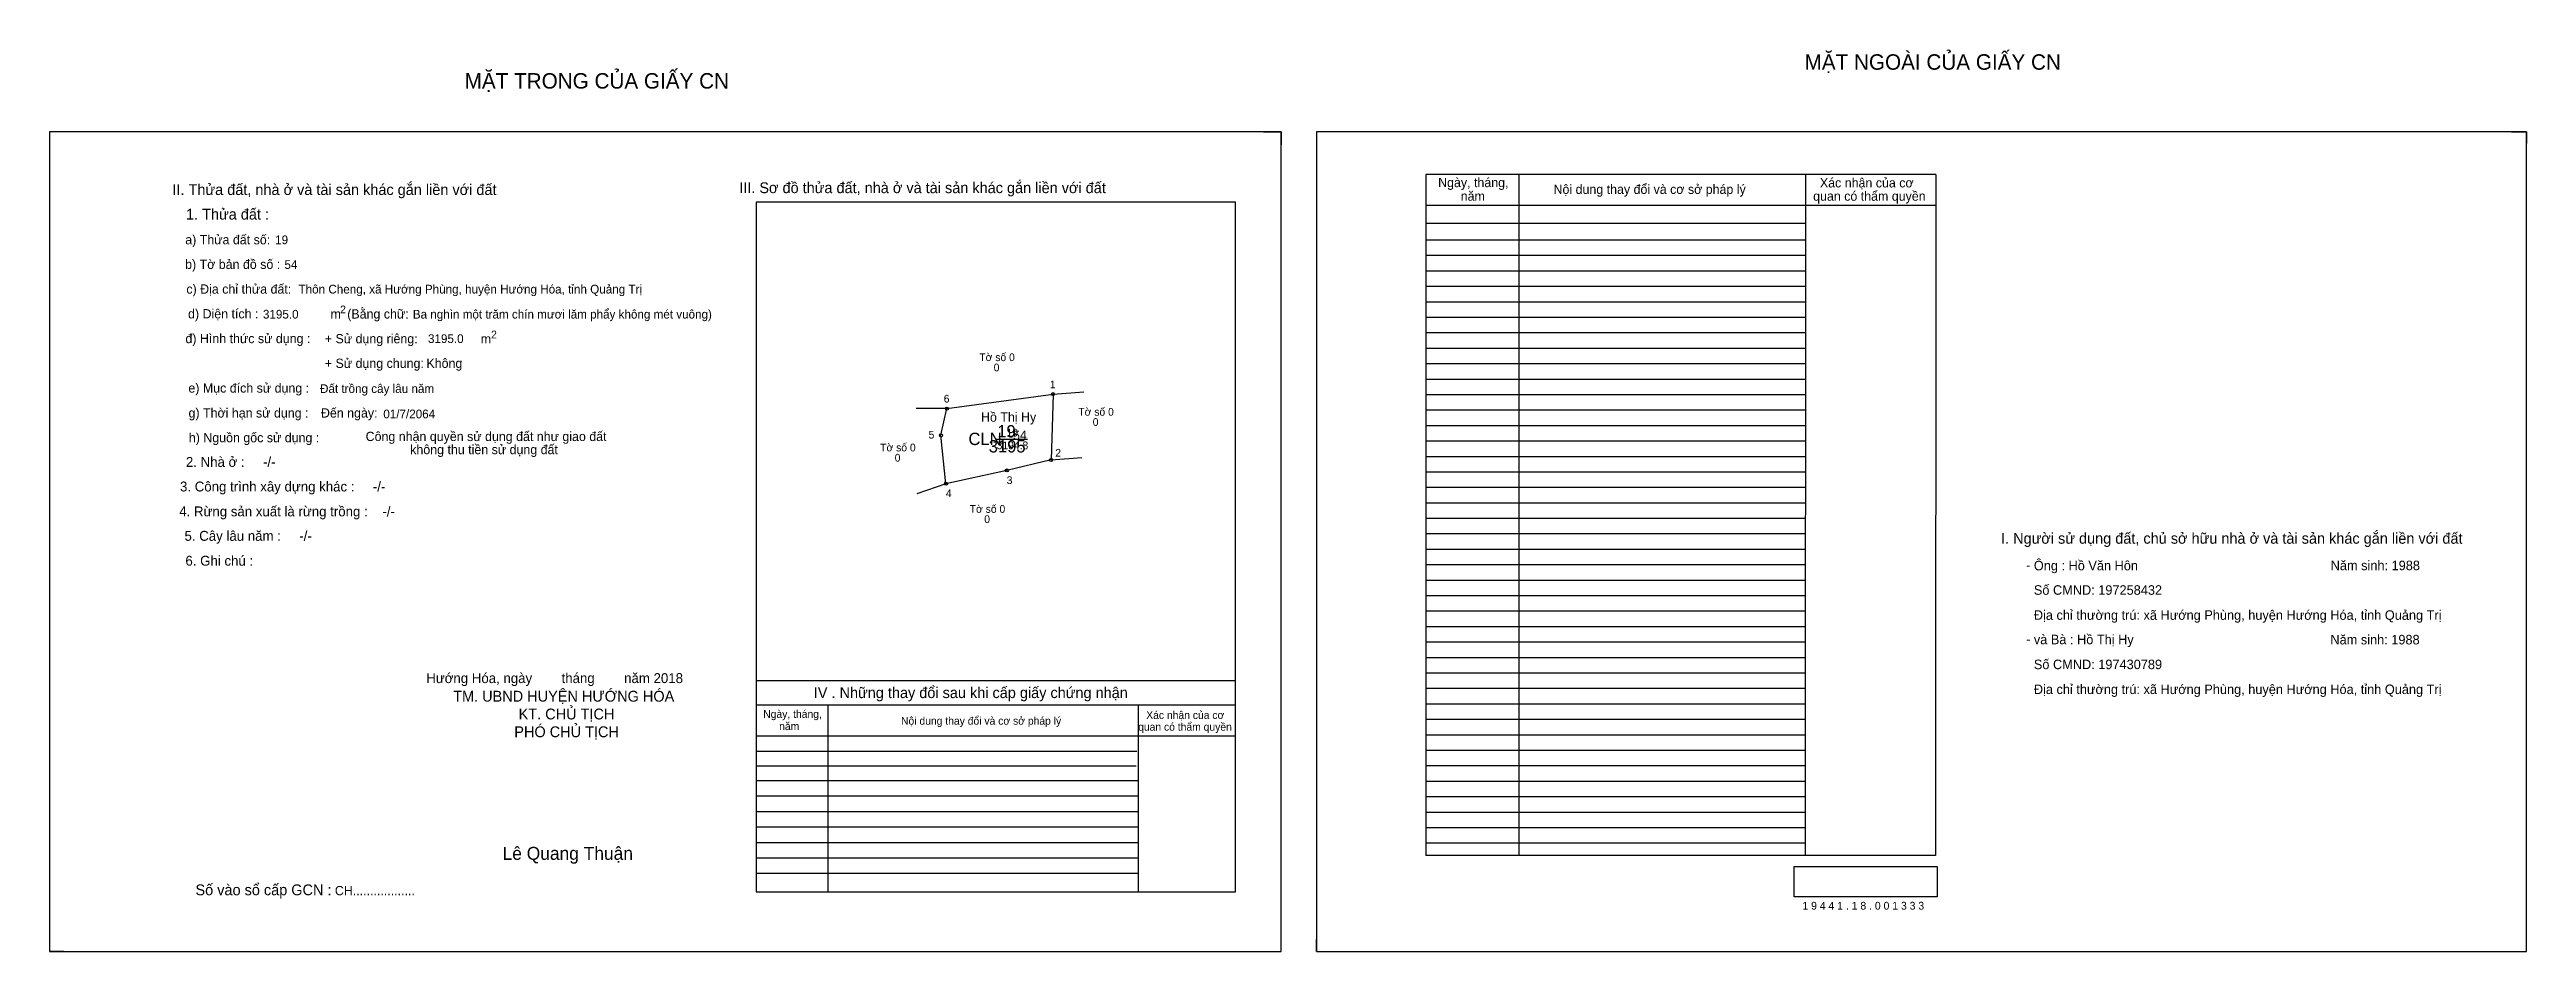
# Model space of a CAD drawing. Extents: x 530164 to 533671, y 1848554 to 1849137.
# Drawn here: x 532070 to 533671, y 1848554 to 1849137 of the extents above.
import ezdxf

# ---------------------------------------------------------------- set-up
doc = ezdxf.new("R2010")
doc.units = 0
for name, color, linetype in [('Default', 7, 'Continuous'), ('Level 10', 7, 'Continuous'), ('Level 11', 7, 'Continuous'), ('Level 13', 7, 'Continuous'), ('Level 2', 7, 'Continuous'), ('Level 27', 7, 'Continuous'), ('Level 3', 7, 'Continuous'), ('Level 36', 7, 'Continuous'), ('Level 4', 7, 'Continuous'), ('Level 5', 7, 'Continuous'), ('Level 55', 7, 'Continuous'), ('Level 6', 7, 'Continuous'), ('Level 7', 7, 'Continuous'), ('Level 8', 7, 'Continuous'), ('Level 9', 7, 'Continuous')]:
    doc.layers.add(name, color=color, linetype=linetype)

msp = doc.modelspace()

# ---------------------------------------------------------------- linework, layer by layer
at = {"layer": 'Level 10'}
for p, q in [((532854.6, 1849083.6), (532866, 1849083.6)), ((532866, 1849083.6), (532866, 1849075.2)), ((533661.4, 1849083.6), (533671, 1849083.6)), ((533671, 1849083.6), (533671, 1849076.2)), ((532650, 1848904.7), (532718.6, 1848914)), ((532649.3, 1848856.1), (532646.1, 1848887.4)), ((532688.7, 1848864.7), (532649.3, 1848856.1)), ((532717.3, 1848871.5), (532688.7, 1848864.7)), ((532069.8, 1848561.4), (532069.8, 1848553.6)), ((532079, 1848553.6), (532069.8, 1848553.6)), ((532888.8, 1848553.6), (532888.8, 1848561.4)), ((532888.8, 1848553.6), (532895.8, 1848553.6))]:
    msp.add_line(p, q, dxfattribs=at)
for points in [[(532069.8, 1848553.6), (532866, 1848553.6), (532866, 1849083.6), (532069.8, 1849083.6)], [(532888.8, 1848553.6), (533671, 1848553.6), (533671, 1849083.6), (532888.8, 1849083.6)], [(532650, 1848904.7), (532718.6, 1848914), (532717.3, 1848871.5), (532688.7, 1848864.7), (532649.3, 1848856.1), (532646.1, 1848887.4)]]:
    msp.add_lwpolyline(points, close=True, dxfattribs=at)
at = {"layer": 'Level 11'}
for centre in [(532650, 1848904.7), (532650, 1848904.7), (532718.6, 1848914), (532646.1, 1848887.4), (532688.7, 1848864.7), (532717.3, 1848871.5), (532649.3, 1848856.1)]:
    msp.add_circle(centre, 1, dxfattribs=at)
at = {"layer": 'Level 27'}
for p, q in [((532718.6, 1848914), (532738.5, 1848915.6)), ((532650, 1848904.7), (532630, 1848904.8)), ((532717.3, 1848871.5), (532737.2, 1848873.1)), ((532649.3, 1848856.1), (532630.5, 1848849.5))]:
    msp.add_line(p, q, dxfattribs=at)
at = {"layer": 'Level 6'}
msp.add_lwpolyline([(533197.7, 1848608.7), (533290.1, 1848608.7), (533290.1, 1848588.9), (533197.7, 1848588.9)], close=True, dxfattribs=at)
at = {"layer": 'Level 7'}
for p, q in [((533204.8, 1849013.6), (532959.6, 1849013.6)), ((533204.8, 1849003.6), (532959.6, 1849003.6)), ((533204.8, 1848993.6), (532959.6, 1848993.6)), ((533204.8, 1848983.6), (532959.6, 1848983.6)), ((533204.8, 1848973.6), (532959.6, 1848973.6)), ((533204.8, 1848963.6), (532959.6, 1848963.6)), ((533204.8, 1848953.6), (532959.6, 1848953.6)), ((533204.8, 1848943.6), (532959.6, 1848943.6)), ((533204.8, 1848933.6), (532959.6, 1848933.6)), ((533204.8, 1848923.6), (532959.6, 1848923.6)), ((533204.8, 1848913.6), (532959.6, 1848913.6)), ((533204.8, 1848903.6), (532959.6, 1848903.6)), ((533204.8, 1848893.6), (532959.6, 1848893.6)), ((533204.8, 1848883.6), (532959.6, 1848883.6)), ((533204.8, 1848873.6), (532959.6, 1848873.6)), ((533204.8, 1848863.6), (532959.6, 1848863.6)), ((533204.8, 1848853.6), (532959.6, 1848853.6)), ((533204.8, 1848843.6), (532959.6, 1848843.6)), ((533204.8, 1848833.6), (532959.6, 1848833.6)), ((533204.8, 1848823.6), (532959.6, 1848823.6)), ((533204.8, 1848813.6), (532959.6, 1848813.6)), ((533204.8, 1848803.6), (532959.6, 1848803.6)), ((533204.8, 1848793.6), (532959.6, 1848793.6)), ((533204.8, 1848783.6), (532959.6, 1848783.6)), ((533204.8, 1848773.6), (532959.6, 1848773.6)), ((533204.8, 1848763.6), (532959.6, 1848763.6)), ((533204.8, 1848753.6), (532959.6, 1848753.6)), ((533204.8, 1848743.6), (532959.6, 1848743.6)), ((533204.8, 1848733.6), (532959.6, 1848733.6)), ((533204.8, 1848723.6), (532959.6, 1848723.6)), ((533204.8, 1848713.6), (532959.6, 1848713.6)), ((533204.8, 1848703.6), (532959.6, 1848703.6)), ((532772.8, 1848683), (532526.6, 1848683)), ((533204.8, 1848693.6), (532959.6, 1848693.6)), ((533204.8, 1848683.6), (532959.6, 1848683.6)), ((532772.3, 1848673.5), (532526.6, 1848673.5)), ((533204.8, 1848673.6), (532959.6, 1848673.6)), ((532773.6, 1848664), (532526.6, 1848664)), ((532773.6, 1848654), (532526.6, 1848654)), ((533204.8, 1848663.6), (532959.6, 1848663.6)), ((533204.8, 1848653.6), (532959.6, 1848653.6)), ((532773.6, 1848644), (532526.6, 1848644)), ((532773.6, 1848634), (532526.6, 1848634)), ((533204.8, 1848643.6), (532959.6, 1848643.6)), ((533204.8, 1848633.6), (532959.6, 1848633.6)), ((532773.6, 1848624), (532526.6, 1848624)), ((533204.8, 1848623.6), (532959.6, 1848623.6)), ((532773.6, 1848614), (532527.4, 1848614)), ((532773.6, 1848604), (532527.4, 1848604))]:
    msp.add_line(p, q, dxfattribs=at)
at = {"layer": 'Level 8'}
for p, q in [((533289.2, 1849056.1), (532959.6, 1849056.1)), ((532959.6, 1849056.1), (532959.6, 1848615.6)), ((533019.6, 1849056.1), (533019.6, 1848615.6)), ((533205, 1849055.9), (533204.8, 1848615.6)), ((533289.2, 1849056.1), (533289, 1848615.6)), ((532836.6, 1849038.2), (532526.6, 1849038.2)), ((532526.6, 1849038.2), (532526.6, 1848592.2)), ((532836.6, 1848592.2), (532836.6, 1849038.2)), ((533289.2, 1849036.1), (532959.6, 1849036.1)), ((533204.8, 1849024.4), (532959.6, 1849024.4)), ((532836.6, 1848728.6), (532526.6, 1848728.6)), ((532836.6, 1848712.9), (532526.6, 1848712.9)), ((532572.9, 1848712.9), (532572.9, 1848592.2)), ((532773.6, 1848712.9), (532773.6, 1848592.2)), ((532836.6, 1848692.9), (532526.6, 1848692.9)), ((533289, 1848615.6), (532959.6, 1848615.6)), ((532526.6, 1848592.2), (532836.6, 1848592.2))]:
    msp.add_line(p, q, dxfattribs=at)
at = {"layer": 'Level 9'}
msp.add_line((532682.1, 1848885), (532702, 1848885), dxfattribs=at)

# ---------------------------------------------------------------- texts
at = {"layer": 'Default'}
for s, p in [('e) Mục đích sử dụng :', (532159.6, 1848915)), ('g) Thời hạn sử dụng :', (532159.7, 1848898.9)), ('Đến ngày:', (532245.3, 1848898.9)), ('Công nhận quyền sử dụng đất như giao đất', (532274.2, 1848883.7)), ('h) Nguồn gốc sử dụng :', (532159.9, 1848882.9)), ('không thu tiền sử dụng đất', (532303, 1848875.2))]:
    msp.add_text(s, height=6, dxfattribs=at).set_placement(p)
at = {"layer": 'Level 13'}
for s, p in [('19', (532688.5, 1848886.6)), ('.', (532679.5, 1848882.5)), ('3194.8', (532682.1, 1848878.4))]:
    msp.add_text(s, height=5, dxfattribs=at).set_placement(p)
at = {"layer": 'Level 2'}
msp.add_text('Hồ Thị Hy', height=6, dxfattribs=at).set_placement((532672, 1848896.2))
at = {"layer": 'Level 3'}
msp.add_text('CLN', height=8, dxfattribs=at).set_placement((532663.9, 1848881.1))
at = {"layer": 'Level 36'}
for s, p in [('Tờ số 0', (532670.9, 1848935.4)), ('0', (532680.2, 1848928.8)), ('Tờ số 0', (532734.9, 1848900.1)), ('0', (532744.2, 1848893.5)), ('Tờ số 0', (532606.8, 1848877)), ('0', (532616.2, 1848870.4)), ('Tờ số 0', (532664.7, 1848837.3)), ('0', (532674.1, 1848830.7))]:
    msp.add_text(s, height=5, dxfattribs=at).set_placement(p)
at = {"layer": 'Level 4'}
msp.add_text('19', height=8, dxfattribs=at).set_placement((532682.5, 1848886))
at = {"layer": 'Level 5'}
msp.add_text('3195', height=8, dxfattribs=at).set_placement((532677, 1848876.3))
at = {"layer": 'Level 55'}
for s, height, p in [('1', 0.8, (532718.4, 1848914)), ('0', 0.22, (532718.5, 1848913.7)), ('0', 0.22, (532718.5, 1848913.7)), ('0', 0.22, (532718.5, 1848913.7)), ('6', 0.8, (532649.8, 1848904.7)), ('0', 0.22, (532650, 1848904.5)), ('0', 0.22, (532650, 1848904.5)), ('5', 0.8, (532645.9, 1848887.4)), ('0', 0.22, (532646.1, 1848887.2)), ('3', 0.8, (532688.4, 1848864.7)), ('0', 0.22, (532688.6, 1848864.4)), ('0', 0.22, (532688.6, 1848864.4)), ('2', 0.8, (532717, 1848871.5)), ('0', 0.22, (532717.2, 1848871.3)), ('0', 0.22, (532717.2, 1848871.3)), ('0', 0.22, (532717.2, 1848871.3)), ('0', 0.22, (532717.2, 1848871.3)), ('4', 0.8, (532649, 1848856.1)), ('0', 0.22, (532649.2, 1848855.9)), ('0', 0.22, (532649.2, 1848855.9)), ('0', 0.22, (532649.2, 1848855.9))]:
    msp.add_text(s, height=height, dxfattribs=at).set_placement(p)
at = {"layer": 'Level 6'}
for s, height, p in [('19', 5.63, (532215.7, 1849011)), ('54', 5.63, (532221.7, 1848995)), ('Thôn Cheng, xã Hướng Phùng, huyện Hướng Hóa, tỉnh Quảng Trị', 5.64, (532230.8, 1848979.1)), ('3195.0', 5.63, (532207.8, 1848962.9)), ('Ba nghìn một trăm chín mươi lăm phẩy không mét vuông)', 5.632, (532304.7, 1848962.9)), ('3195.0', 5.63, (532314.5, 1848947.1)), ('Đất trồng cây lâu năm', 5.64, (532244.7, 1848914.8)), ('01/7/2064', 5.64, (532285.6, 1848898.4)), ('Ông : Hồ Văn Hôn', 6.16, (533352.6, 1848800.1)), ('Năm sinh: 1988', 6.16, (533544.5, 1848800.2)), ('Số CMND: 197258432', 6.16, (533352.6, 1848784.3)), ('Địa chỉ thường trú: xã Hướng Phùng, huyện Hướng Hóa, tỉnh Quảng Trị', 6.16, (533352.6, 1848768.1)), ('và Bà : Hồ Thị Hy', 6.16, (533352.6, 1848752.3)), ('Năm sinh: 1988', 6.16, (533544.3, 1848752.2)), ('Số CMND: 197430789', 6.16, (533352.6, 1848736.2)), ('Địa chỉ thường trú: xã Hướng Phùng, huyện Hướng Hóa, tỉnh Quảng Trị', 6.16, (533352.6, 1848720.1)), ('1 9 4 4 1 . 1 8 . 0 0 1 3 3 3', 5.04, (533203, 1848580.7))]:
    msp.add_text(s, height=height, dxfattribs=at).set_placement(p)
at = {"layer": 'Level 7'}
for s, height, p in [('MẶT NGOÀI CỦA GIẤY CN', 10, (533204.4, 1849123.8)), ('MẶT TRONG CỦA GIẤY CN', 10, (532338.2, 1849111.6)), ('II. Thửa đất, nhà ở và tài sản khác gắn liền với đất', 7, (532149.3, 1849042.8)), ('III. Sơ đồ thửa đất, nhà ở và tài sản khác gắn liền với đất', 7, (532515.7, 1849044)), ('Ngày, tháng,', 6, (532967.5, 1849047.9)), ('Nội dung thay đổi và cơ sở pháp lý', 6, (533042.1, 1849043.5)), ('Xác nhận của cơ', 6, (533214.3, 1849047.7)), ('1. Thửa đất :', 7, (532158.1, 1849026.9)), ('năm', 6, (532982.1, 1849039.1)), (' quan có thẩm quyền', 6, (533207.7, 1849039.1)), ('a) Thửa đất số:', 6, (532157.6, 1849010.9)), ('b) Tờ bản đồ số :', 6, (532157.5, 1848995)), ('c) Địa chỉ thửa đất:', 6, (532158.3, 1848979)), ('2', 5, (532257.7, 1848966.3)), ('(Bằng chữ:', 6, (532262.3, 1848962.9)), ('d) Diện tích :', 6, (532159.4, 1848963)), ('m', 6, (532251.5, 1848962.9)), ('2', 5, (532355.3, 1848950.1)), ('đ) Hình thức sử dụng :', 6, (532157.7, 1848947)), ('+ Sử dụng riêng:', 6, (532247.8, 1848946.9)), ('m', 6, (532348.6, 1848946.8)), ('+ Sử dụng chung:', 6, (532247.8, 1848931)), ('Không', 6, (532313.5, 1848931)), ('54', 6, (532692.7, 1848884.5)), ('2. Nhà ở :     -/-', 6.4, (532158, 1848867)), ('3. Công trình xây dựng khác :     -/-', 6.4, (532154.2, 1848851.1)), ('4. Rừng sản xuất là rừng trồng :    -/-', 6.4, (532153.7, 1848835)), ('5. Cây lâu năm :     -/-', 6.4, (532157.1, 1848819.2)), ('I. Người sử dụng đất, chủ sở hữu nhà ở và tài sản khác gắn liền với đất', 7, (533331.4, 1848817.3)), ('6. Ghi chú :', 6.4, (532157.7, 1848803.1)), ('-', 6.4, (533347.5, 1848800.3)), ('-', 6.4, (533347.6, 1848752.5)), ('Hướng Hóa, ngày        tháng        năm 2018', 6.4, (532313.4, 1848727.2)), ('TM. UBND HUYỆN HƯỚNG HÓA', 7, (532330.8, 1848715.2)), ('IV . Những thay đổi sau khi cấp giấy chứng nhận', 7, (532563.9, 1848717.5)), ('PHÓ CHỦ TỊCH', 7, (532370.3, 1848692.2)), ('KT. CHỦ TỊCH', 7, (532373.1, 1848703.7)), ('Ngày, tháng,', 5, (532531.2, 1848704.7)), ('năm', 5, (532541.5, 1848696.8)), ('Nội dung thay đổi và cơ sở pháp lý', 5, (532620.3, 1848700.3)), (' quan có thẩm quyền', 5, (532771.7, 1848696.4)), ('Xác nhận của cơ', 5, (532778.8, 1848704)), ('Lê Quang Thuận', 8.4, (532362.7, 1848612.9)), ('Số vào sổ cấp GCN :', 7, (532164.2, 1848590)), ('CH..................', 6, (532254.3, 1848590))]:
    msp.add_text(s, height=height, dxfattribs=at).set_placement(p)
at = {"layer": 'Level 9'}
for s, p in [('1', (532716.5, 1848917.8)), ('6', (532647.9, 1848908.6)), ('5', (532638.1, 1848885.3)), ('2', (532720, 1848873.6)), ('3', (532688.6, 1848855.9)), ('4', (532649.3, 1848847.5))]:
    msp.add_text(s, height=5, dxfattribs=at).set_placement(p)

doc.saveas('drawing.dxf')
